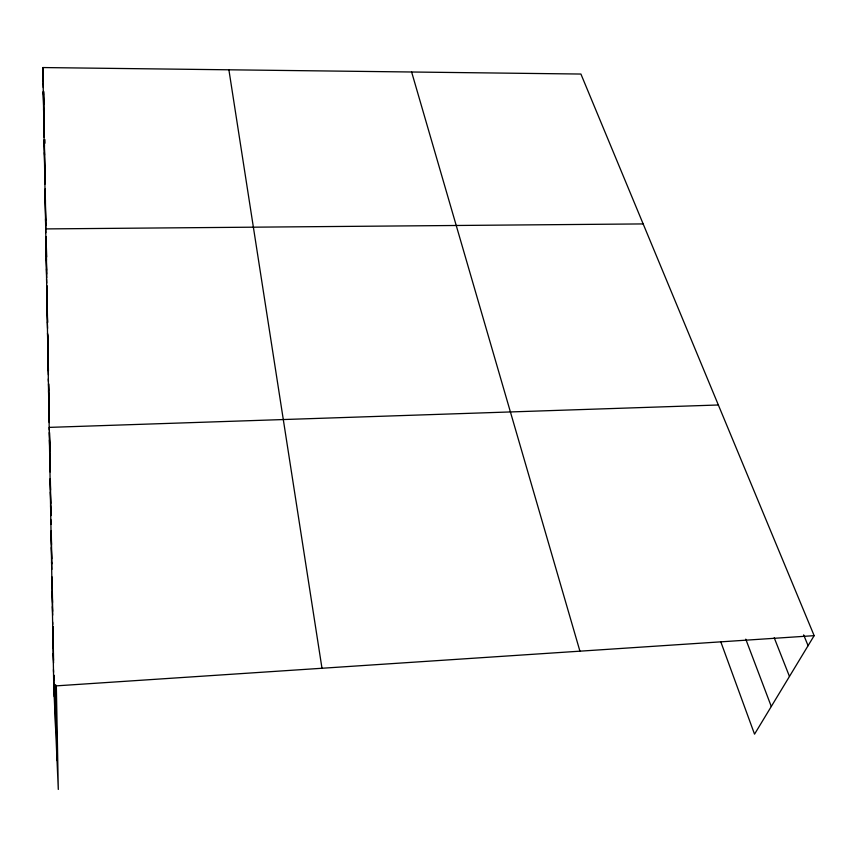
<?xml version="1.0" encoding="UTF-8"?>
<svg xmlns="http://www.w3.org/2000/svg" width="857" height="857" viewBox="0 0 857 857"><rect width="100%" height="100%" fill="white"/><g stroke="black" fill="none" stroke-linecap="round" stroke-linejoin="round"><path stroke-width="1.29" d="M56.337 685.654L58.297 789.447L53.745 686.029L42.85 67.553L580.917 74.045L814.15 635.658L754.535 734.17L720.737 641.657M53.745 686.029L814.15 635.658M718.348 404.986L49.192 427.386L49.288 429.903M643.157 223.923L45.689 228.915L45.828 232.74M803.652 634.876L808.087 645.685M774.214 637.758L789.468 676.452M745.772 639.161L771.289 706.5M411.628 71.999L579.932 651.181M228.894 69.803L321.986 668.267M53.455 669.617L53.573 672.295M53.691 674.962L53.927 680.297M52.084 591.523L52.545 602.471M52.352 606.638L52.706 615.122M52.62 622L52.716 624.41M52.823 626.821L53.08 632.852M52.898 637.608L53.359 648.406M53.177 653.484L53.584 663.029M50.574 505.684L50.97 515.635L50.381 480.873M50.809 519.438L51.013 524.398M51.056 533.408L51.516 544.527M51.302 547.591L51.763 558.678M51.559 562.01L51.87 569.369M51.816 576.643L52.277 587.645M48.753 402.79L49.192 414.167M48.967 415.002L49.267 422.576M49.385 432.431L50.124 451.339M49.406 439.952L49.856 451.275M49.631 452.71L50.081 464.012M49.867 465.662L50.113 471.918M50.092 478.795L50.542 490.054M50.327 492.143L50.777 503.359M46.578 279.264L46.717 283.089M47.006 290.737L46.814 285.638L47.574 322.575L47.146 311.112M46.76 289.73L47.189 301.214M46.953 300.346L47.381 311.819M47.328 322.018L47.574 328.392M47.531 333.084L47.96 344.535M47.724 344.3L48.163 355.741M47.928 355.666L48.356 367.107M48.131 367.203L48.421 374.82M48.335 378.89L48.431 381.429M48.528 383.968L48.774 390.31M48.549 390.76L48.988 402.158M43.878 126.022L44.146 133.617M44.039 134.795L44.125 137.334M44.21 139.862L44.435 146.204M44.189 143.676L44.596 155.085M44.35 152.664L44.918 173.21M44.671 170.993L44.992 179.895M44.832 180.334L44.971 184.159M45.153 189.247L45.25 191.786M45.003 189.804L45.41 201.256M45.175 199.392L45.753 220.57M45.517 218.942L45.839 227.866M45.967 236.564L46.717 257.014M45.871 238.717L46.289 250.201M46.042 248.659L46.46 260.132M46.214 258.728L46.642 270.201M46.396 268.927L46.728 277.85M42.85 67.553L43.3 84.415M43.675 91.474L44.136 104.511M43.139 83.761L43.268 87.543M43.396 91.313L43.525 95.095M43.279 92.01L43.825 111.71M43.578 108.807L43.975 120.184M43.728 117.366L44.125 128.743L43.471 91.592M55.619 684.668L57.023 760.577M44.918 139.637L44.992 143.237M54.848 685.354L55.641 729.071M43.246 78.855L43.279 81.169M44.328 139.927L44.992 177.163M45.196 189.118L45.849 225.487M46.042 236.65L46.707 274.026M47.788 334.712L48.431 370.942M48.656 383.818L49.288 419.052M49.524 432.549L50.124 466.594M51.259 530.601L51.859 563.906M52.116 578.357L52.695 611.266M52.963 626.467L53.562 660.265M53.83 675.348L54.216 696.645"/></g></svg>
